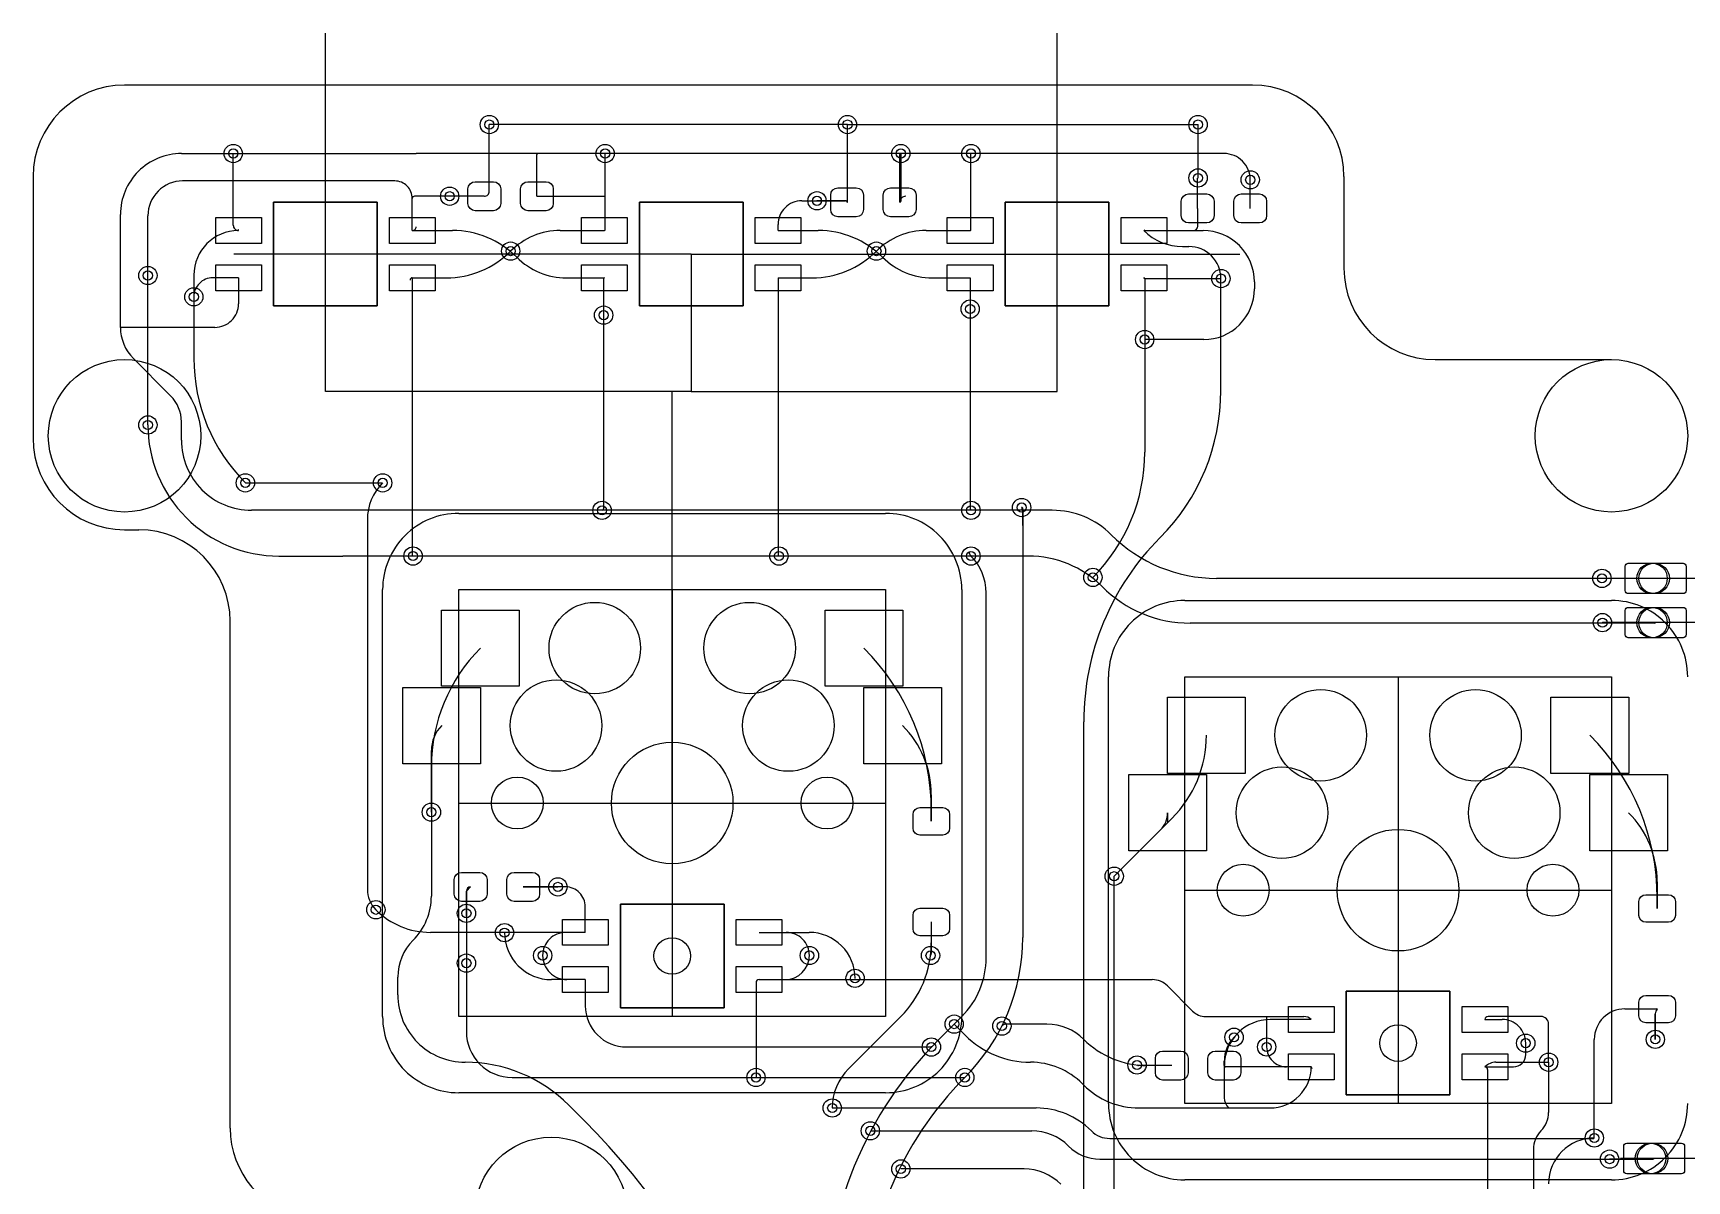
# Model space of a CAD drawing. Header units: millimetres. Extents: x -220 to 263, y -14 to 135.
# Drawn here: x -220 to -165.7, y 97.1 to 134.7 of the extents above; entities that cross this region are included whole.
import ezdxf

# ---------------------------------------------------------------- set-up
doc = ezdxf.new("R2010")
doc.units = ezdxf.units.MM
doc.layers.get('0').update_dxf_attribs({"color": 96, "lineweight": 25, "true_color": 0x008000})
for name, color, linetype, lineweight, true_color in [('livello 1', 18, 'Continuous', 25, 0x000000), ('livello 2', 18, 'Continuous', 25, 0x000000), ('livello 5', 18, 'Continuous', 25, 0x000000), ('livello 9', 18, 'Continuous', 25, 0x000000)]:
    doc.layers.add(name, color=color, linetype=linetype, lineweight=lineweight, true_color=true_color)

msp = doc.modelspace()

# ---------------------------------------------------------------- linework, layer by layer
msp.add_line((-213.534, 98.798), (-213.534, 115.42))
at = {"flags": 128}
for points in [[(-180, 133), (-217, 133)], [(-220, 130), (-220, 121.42)], [(-177, 130), (-177, 127)], [(-174, 124), (-168.222, 124)], [(-217, 118.42), (-216.534, 118.42)]]:
    msp.add_lwpolyline(points, dxfattribs=at)
for centre in [(-217, 121.5), (-168.222, 121.5), (-203, 96)]:
    msp.add_circle(centre, 2.5)
for centre, start, end in [((-217, 130), 90, 180), ((-180, 130), 0, 90), ((-174, 127), 180, 270), ((-217, 121.42), 180, 270), ((-216.534, 115.42), 0, 90), ((-210.534, 98.798), 180, 260.4423)]:
    msp.add_arc(centre, 3, start, end)
at = {"layer": 'livello 1', "color": 22, "true_color": 0xc83434, "flags": 128}
for points in [[(-193.284, 131.707), (-205.034, 131.707)], [(-193.284, 131.707), (-181.784, 131.707)], [(-215.134, 130.757), (-213.434, 130.757)], [(-213.434, 130.757), (-207.434, 130.757)], [(-203.434, 130.757), (-207.434, 130.757)], [(-201.234, 130.757), (-203.434, 130.757)], [(-191.534, 130.757), (-201.234, 130.757)], [(-191.572, 130.72), (-191.534, 130.757)], [(-189.234, 130.757), (-191.534, 130.757)], [(-180.934, 130.757), (-189.234, 130.757)], [(-203.472, 129.357), (-203.472, 130.72)], [(-191.572, 129.157), (-191.572, 130.72)], [(-208.134, 129.857), (-215.094, 129.857)], [(-205.734, 129.595), (-205.716, 129.685), (-205.664, 129.762), (-205.587, 129.814), (-205.496, 129.832), (-204.897, 129.832), (-204.806, 129.814), (-204.729, 129.762), (-204.677, 129.685), (-204.659, 129.595), (-204.659, 129.12), (-204.677, 129.029), (-204.729, 128.952), (-204.806, 128.9), (-204.897, 128.882), (-205.496, 128.882), (-205.587, 128.9), (-205.664, 128.952), (-205.716, 129.029), (-205.734, 129.12), (-205.734, 129.595)], [(-204.009, 129.595), (-203.991, 129.685), (-203.939, 129.762), (-203.862, 129.814), (-203.772, 129.832), (-203.171, 129.832), (-203.081, 129.814), (-203.004, 129.762), (-202.952, 129.685), (-202.934, 129.595), (-202.934, 129.12), (-202.952, 129.029), (-203.004, 128.952), (-203.081, 128.9), (-203.171, 128.882), (-203.772, 128.882), (-203.862, 128.9), (-203.939, 128.952), (-203.991, 129.029), (-204.009, 129.12), (-204.009, 129.595)], [(-181.797, 128.957), (-181.797, 129.945)], [(-180.072, 128.957), (-180.072, 129.895)], [(-207.559, 128.232), (-207.559, 129.282)], [(-206.334, 129.357), (-207.484, 129.357)], [(-205.197, 129.357), (-206.334, 129.357)], [(-194.784, 129.207), (-194.284, 129.207)], [(-193.347, 129.207), (-194.284, 129.207)], [(-193.834, 129.395), (-193.816, 129.485), (-193.764, 129.562), (-193.687, 129.614), (-193.597, 129.632), (-192.996, 129.632), (-192.906, 129.614), (-192.829, 129.562), (-192.777, 129.485), (-192.759, 129.395), (-192.759, 128.92), (-192.777, 128.829), (-192.829, 128.752), (-192.906, 128.7), (-192.996, 128.682), (-193.597, 128.682), (-193.687, 128.7), (-193.764, 128.752), (-193.816, 128.829), (-193.834, 128.92), (-193.834, 129.395)], [(-192.109, 129.395), (-192.091, 129.485), (-192.039, 129.562), (-191.962, 129.614), (-191.871, 129.632), (-191.272, 129.632), (-191.181, 129.614), (-191.104, 129.562), (-191.052, 129.485), (-191.034, 129.395), (-191.034, 128.92), (-191.052, 128.829), (-191.104, 128.752), (-191.181, 128.7), (-191.272, 128.682), (-191.871, 128.682), (-191.962, 128.7), (-192.039, 128.752), (-192.091, 128.829), (-192.109, 128.92), (-192.109, 129.395)], [(-182.334, 129.195), (-182.316, 129.285), (-182.264, 129.362), (-182.187, 129.414), (-182.097, 129.432), (-181.496, 129.432), (-181.406, 129.414), (-181.329, 129.362), (-181.277, 129.285), (-181.259, 129.195), (-181.259, 128.72), (-181.277, 128.629), (-181.329, 128.552), (-181.406, 128.5), (-181.496, 128.482), (-182.097, 128.482), (-182.187, 128.5), (-182.264, 128.552), (-182.316, 128.629), (-182.334, 128.72), (-182.334, 129.195)], [(-180.609, 129.195), (-180.591, 129.285), (-180.539, 129.362), (-180.462, 129.414), (-180.371, 129.432), (-179.772, 129.432), (-179.681, 129.414), (-179.604, 129.362), (-179.552, 129.285), (-179.534, 129.195), (-179.534, 128.72), (-179.552, 128.629), (-179.604, 128.552), (-179.681, 128.5), (-179.772, 128.482), (-180.371, 128.482), (-180.462, 128.5), (-180.539, 128.552), (-180.591, 128.629), (-180.609, 128.72), (-180.609, 129.195)], [(-217.134, 125.057), (-217.134, 128.757)], [(-216.234, 126.757), (-216.234, 128.717)], [(-214.009, 127.807), (-214.009, 128.657), (-212.509, 128.657), (-212.509, 127.807), (-214.009, 127.807)], [(-208.309, 127.807), (-208.309, 128.657), (-206.809, 128.657), (-206.809, 127.807), (-208.309, 127.807)], [(-202.009, 127.807), (-202.009, 128.657), (-200.509, 128.657), (-200.509, 127.807), (-202.009, 127.807)], [(-196.309, 127.807), (-196.309, 128.657), (-194.809, 128.657), (-194.809, 127.807), (-196.309, 127.807)], [(-190.009, 127.807), (-190.009, 128.657), (-188.509, 128.657), (-188.509, 127.807), (-190.009, 127.807)], [(-184.309, 127.807), (-184.309, 128.657), (-182.809, 128.657), (-182.809, 127.807), (-184.309, 127.807)], [(-181.797, 128.957), (-181.797, 128.37)], [(-202.704, 128.232), (-201.259, 128.232)], [(-195.559, 128.232), (-195.559, 128.432)], [(-190.704, 128.232), (-189.259, 128.232)], [(-183.559, 128.232), (-181.934, 128.232)], [(-181.934, 128.232), (-181.621, 128.232)], [(-214.009, 126.257), (-214.009, 127.107), (-212.509, 127.107), (-212.509, 126.257), (-214.009, 126.257)], [(-208.309, 126.257), (-208.309, 127.107), (-206.809, 127.107), (-206.809, 126.257), (-208.309, 126.257)], [(-202.009, 126.257), (-202.009, 127.107), (-200.509, 127.107), (-200.509, 126.257), (-202.009, 126.257)], [(-196.309, 126.257), (-196.309, 127.107), (-194.809, 127.107), (-194.809, 126.257), (-196.309, 126.257)], [(-190.009, 126.257), (-190.009, 127.107), (-188.509, 127.107), (-188.509, 126.257), (-190.009, 126.257)], [(-184.309, 126.257), (-184.309, 127.107), (-182.809, 127.107), (-182.809, 126.257), (-184.309, 126.257)], [(-214.727, 126.764), (-214.727, 126.057)], [(-213.259, 126.682), (-213.259, 125.832)], [(-207.559, 126.682), (-206.446, 126.682)], [(-201.284, 126.657), (-201.284, 125.457)], [(-195.559, 126.682), (-194.446, 126.682)], [(-189.259, 126.682), (-189.259, 125.657)], [(-183.534, 126.657), (-181.034, 126.657)], [(-179.934, 126.545), (-179.934, 126.321)], [(-214.034, 125.057), (-217.134, 125.057)], [(-181.598, 124.657), (-183.534, 124.657)], [(-215.534, 122.857), (-216.71, 124.033)], [(-215.488, 122.811), (-215.534, 122.857)], [(-215.134, 121.357), (-215.134, 121.957)], [(-213.034, 119.957), (-208.534, 119.957)], [(-210.734, 119.057), (-212.834, 119.057)], [(-207.634, 119.057), (-210.734, 119.057)], [(-201.334, 119.057), (-207.634, 119.057)], [(-199.534, 119.057), (-201.334, 119.057)], [(-189.234, 119.057), (-199.534, 119.057)], [(-186.565, 119.057), (-189.234, 119.057)], [(-211.934, 117.557), (-209.834, 117.557)], [(-207.534, 117.557), (-209.834, 117.557)], [(-201.334, 117.557), (-207.534, 117.557)], [(-199.534, 117.557), (-201.334, 117.557)], [(-195.534, 117.557), (-199.534, 117.557)], [(-189.234, 117.557), (-195.534, 117.557)], [(-187.348, 117.557), (-189.234, 117.557)], [(-167.771, 117.224), (-167.763, 117.262), (-167.742, 117.295), (-167.709, 117.316), (-167.671, 117.324), (-165.871, 117.324), (-165.833, 117.316), (-165.8, 117.295), (-165.779, 117.262), (-165.771, 117.224), (-165.771, 116.424), (-165.779, 116.386), (-165.8, 116.353), (-165.833, 116.331), (-165.871, 116.324), (-167.671, 116.324), (-167.709, 116.331), (-167.742, 116.353), (-167.763, 116.386), (-167.771, 116.424), (-167.771, 117.224)], [(-168.534, 116.824), (-181.174, 116.824)], [(-166.771, 116.824), (-168.534, 116.824)], [(-204.049, 115.787), (-204.049, 113.287), (-206.599, 113.287), (-206.599, 115.787), (-204.049, 115.787)], [(-167.771, 115.774), (-167.763, 115.812), (-167.742, 115.845), (-167.709, 115.866), (-167.671, 115.874), (-165.871, 115.874), (-165.833, 115.866), (-165.8, 115.845), (-165.779, 115.812), (-165.771, 115.774), (-165.771, 114.974), (-165.779, 114.936), (-165.8, 114.903), (-165.833, 114.881), (-165.871, 114.874), (-167.671, 114.874), (-167.709, 114.881), (-167.742, 114.903), (-167.763, 114.936), (-167.771, 114.974), (-167.771, 115.774)], [(-175.634, 115.357), (-182.037, 115.357)], [(-166.812, 115.357), (-175.634, 115.357)], [(-190.199, 113.247), (-190.199, 110.747), (-192.749, 110.747), (-192.749, 113.247), (-190.199, 113.247)], [(-180.236, 112.929), (-180.236, 110.429), (-182.786, 110.429), (-182.786, 112.929), (-180.236, 112.929)], [(-206.934, 110.65), (-206.934, 109.157)], [(-166.386, 110.389), (-166.386, 107.889), (-168.936, 107.889), (-168.936, 110.389), (-166.386, 110.389)], [(-190.534, 108.857), (-190.534, 109.807)], [(-190.534, 109.728), (-190.534, 108.857)], [(-190.159, 109.307), (-190.073, 109.29), (-190, 109.241), (-189.951, 109.168), (-189.934, 109.082), (-189.934, 108.632), (-189.951, 108.546), (-190, 108.473), (-190.073, 108.424), (-190.159, 108.407), (-190.909, 108.407), (-190.995, 108.424), (-191.068, 108.473), (-191.117, 108.546), (-191.134, 108.632), (-191.134, 109.082), (-191.117, 109.168), (-191.068, 109.241), (-190.995, 109.29), (-190.909, 109.307), (-190.159, 109.307)], [(-182.642, 108.949), (-184.534, 107.057)], [(-205.109, 106.47), (-205.127, 106.379), (-205.179, 106.302), (-205.256, 106.25), (-205.347, 106.232), (-205.947, 106.232), (-206.037, 106.25), (-206.114, 106.302), (-206.166, 106.379), (-206.184, 106.47), (-206.184, 106.945), (-206.166, 107.035), (-206.114, 107.112), (-206.037, 107.164), (-205.947, 107.182), (-205.347, 107.182), (-205.256, 107.164), (-205.179, 107.112), (-205.127, 107.035), (-205.109, 106.945), (-205.109, 106.47)], [(-203.384, 106.47), (-203.402, 106.379), (-203.454, 106.302), (-203.531, 106.25), (-203.621, 106.232), (-204.222, 106.232), (-204.312, 106.25), (-204.389, 106.302), (-204.441, 106.379), (-204.459, 106.47), (-204.459, 106.945), (-204.441, 107.035), (-204.389, 107.112), (-204.312, 107.164), (-204.222, 107.182), (-203.621, 107.182), (-203.531, 107.164), (-203.454, 107.112), (-203.402, 107.035), (-203.384, 106.945), (-203.384, 106.47)], [(-166.721, 105.999), (-166.721, 106.949)], [(-205.784, 106.57), (-205.647, 106.707)], [(-205.784, 105.84), (-205.784, 106.57)], [(-203.921, 106.707), (-202.784, 106.707)], [(-166.346, 106.449), (-166.26, 106.432), (-166.187, 106.383), (-166.139, 106.31), (-166.121, 106.224), (-166.121, 105.774), (-166.139, 105.688), (-166.187, 105.615), (-166.26, 105.566), (-166.346, 105.549), (-167.096, 105.549), (-167.183, 105.566), (-167.255, 105.615), (-167.304, 105.688), (-167.321, 105.774), (-167.321, 106.224), (-167.304, 106.31), (-167.255, 106.383), (-167.183, 106.432), (-167.096, 106.449), (-166.346, 106.449)], [(-166.721, 106.87), (-166.721, 105.999)], [(-190.159, 106.007), (-190.073, 105.99), (-190, 105.941), (-189.951, 105.868), (-189.934, 105.782), (-189.934, 105.332), (-189.951, 105.246), (-190, 105.173), (-190.073, 105.124), (-190.159, 105.107), (-190.909, 105.107), (-190.995, 105.124), (-191.068, 105.173), (-191.117, 105.246), (-191.134, 105.332), (-191.134, 105.782), (-191.117, 105.868), (-191.068, 105.941), (-190.995, 105.99), (-190.909, 106.007), (-190.159, 106.007)], [(-201.134, 105.641), (-201.134, 104.791), (-202.634, 104.791), (-202.634, 105.641), (-201.134, 105.641)], [(-195.434, 105.641), (-195.434, 104.791), (-196.934, 104.791), (-196.934, 105.641), (-195.434, 105.641)], [(-190.534, 105.557), (-190.534, 104.518)], [(-204.034, 105.216), (-206.965, 105.216)], [(-201.884, 105.216), (-204.034, 105.216)], [(-196.184, 105.216), (-195.293, 105.216)], [(-205.784, 104.207), (-205.784, 101.957)], [(-201.134, 104.091), (-201.134, 103.241), (-202.634, 103.241), (-202.634, 104.091), (-201.134, 104.091)], [(-201.884, 103.666), (-202.493, 103.666)], [(-201.884, 103.666), (-201.884, 102.807)], [(-195.434, 104.091), (-195.434, 103.241), (-196.934, 103.241), (-196.934, 104.091), (-195.434, 104.091)], [(-196.184, 103.666), (-183.287, 103.666)], [(-182.784, 103.457), (-181.961, 102.634)], [(-166.346, 103.149), (-166.26, 103.132), (-166.187, 103.083), (-166.139, 103.01), (-166.121, 102.924), (-166.121, 102.474), (-166.139, 102.388), (-166.187, 102.315), (-166.26, 102.266), (-166.346, 102.249), (-167.096, 102.249), (-167.183, 102.266), (-167.255, 102.315), (-167.304, 102.388), (-167.321, 102.474), (-167.321, 102.924), (-167.304, 103.01), (-167.255, 103.083), (-167.183, 103.132), (-167.096, 103.149), (-166.346, 103.149)], [(-177.321, 102.783), (-177.321, 101.933), (-178.821, 101.933), (-178.821, 102.783), (-177.321, 102.783)], [(-171.621, 102.783), (-171.621, 101.933), (-173.121, 101.933), (-173.121, 102.783), (-171.621, 102.783)], [(-166.784, 102.548), (-166.784, 101.707)], [(-189.784, 102.207), (-189.418, 101.841)], [(-186.741, 102.207), (-188.063, 102.207)], [(-181.534, 102.457), (-179.534, 102.457)], [(-179.534, 102.457), (-178.312, 102.457)], [(-179.534, 102.457), (-179.534, 101.457)], [(-172.371, 102.358), (-171.81, 102.358)], [(-200.534, 101.457), (-190.534, 101.457)], [(-182.109, 100.612), (-182.127, 100.521), (-182.179, 100.444), (-182.256, 100.392), (-182.347, 100.374), (-182.947, 100.374), (-183.037, 100.392), (-183.114, 100.444), (-183.166, 100.521), (-183.184, 100.612), (-183.184, 101.087), (-183.166, 101.177), (-183.114, 101.254), (-183.037, 101.306), (-182.947, 101.324), (-182.347, 101.324), (-182.256, 101.306), (-182.179, 101.254), (-182.127, 101.177), (-182.109, 101.087), (-182.109, 100.612)], [(-180.384, 100.612), (-180.402, 100.521), (-180.454, 100.444), (-180.531, 100.392), (-180.621, 100.374), (-181.222, 100.374), (-181.312, 100.392), (-181.389, 100.444), (-181.441, 100.521), (-181.459, 100.612), (-181.459, 101.087), (-181.441, 101.177), (-181.389, 101.254), (-181.312, 101.306), (-181.222, 101.324), (-180.621, 101.324), (-180.531, 101.306), (-180.454, 101.254), (-180.402, 101.177), (-180.384, 101.087), (-180.384, 100.612)], [(-180.922, 100.849), (-180.922, 101.007)], [(-177.321, 101.233), (-177.321, 100.383), (-178.821, 100.383), (-178.821, 101.233), (-177.321, 101.233)], [(-171.621, 101.233), (-171.621, 100.383), (-173.121, 100.383), (-173.121, 101.233), (-171.621, 101.233)], [(-172.01, 100.957), (-170.284, 100.957)], [(-204.284, 100.457), (-197.284, 100.457)], [(-197.284, 100.457), (-189.434, 100.457)], [(-182.647, 100.849), (-183.463, 100.849)], [(-180.922, 100.849), (-180.922, 99.789)], [(-178.071, 100.808), (-180.88, 100.808)], [(-185.577, 100.25), (-185.534, 100.207)], [(-193.784, 99.457), (-188.284, 99.457)], [(-188.284, 99.457), (-187.095, 99.457)], [(-183.723, 99.457), (-180.784, 99.457)], [(-180.784, 99.457), (-179.422, 99.457)], [(-192.534, 98.707), (-187.241, 98.707)], [(-184.68, 98.457), (-183.284, 98.457)], [(-183.284, 98.457), (-168.823, 98.457)], [(-167.821, 98.199), (-167.813, 98.237), (-167.792, 98.27), (-167.759, 98.291), (-167.721, 98.299), (-165.921, 98.299), (-165.883, 98.291), (-165.85, 98.27), (-165.829, 98.237), (-165.821, 98.199), (-165.821, 97.399), (-165.829, 97.361), (-165.85, 97.328), (-165.883, 97.306), (-165.921, 97.299), (-167.721, 97.299), (-167.759, 97.306), (-167.792, 97.328), (-167.813, 97.361), (-167.821, 97.399), (-167.821, 98.199)], [(-185.002, 97.78), (-168.284, 97.78)], [(-166.84, 97.78), (-168.284, 97.78)], [(-166.821, 97.799), (-166.84, 97.78)], [(-187.491, 97.457), (-191.534, 97.457)]]:
    msp.add_lwpolyline(points, dxfattribs=at)
for points in [[(-215.134, 130.757, 0.414228), (-217.134, 128.757)], [(-203.434, 130.757, 0.414998), (-203.472, 130.72)], [(-180.071, 129.895, 0.414214), (-180.934, 130.757)], [(-215.094, 129.857, 0.414214), (-216.234, 128.717)], [(-207.559, 129.282, 0.414214), (-208.134, 129.857)], [(-181.784, 129.957, 0.416587), (-181.797, 129.945)], [(-207.484, 129.357, 0.414214), (-207.559, 129.282)], [(-194.784, 129.207, 0.414251), (-195.559, 128.432)], [(-193.297, 129.157, 0.414214), (-193.347, 129.207)], [(-213.259, 128.232, 0.414194), (-214.727, 126.764)], [(-207.559, 128.232, 0.414214), (-207.434, 128.357)], [(-202.704, 128.232, 0.198901), (-204.334, 127.557)], [(-190.704, 128.232, 0.198901), (-192.334, 127.557)], [(-183.559, 128.232, 0.415393), (-183.534, 128.257)], [(-181.934, 128.232, 0.413788), (-181.796, 128.37)], [(-179.934, 126.545, 0.414214), (-181.621, 128.232)], [(-206.446, 126.682, 0.198912), (-204.334, 127.557)], [(-194.446, 126.682, 0.198912), (-192.334, 127.557)], [(-201.259, 126.682, 0.415393), (-201.284, 126.657)], [(-183.559, 126.682, 0.414214), (-183.534, 126.657)], [(-181.598, 124.657, 0.414214), (-179.934, 126.321)], [(-214.034, 125.057, 0.414214), (-213.259, 125.832)], [(-217.134, 125.057, 0.198918), (-216.71, 124.033)], [(-215.134, 121.957, 0.198919), (-215.488, 122.811)], [(-216.234, 121.857, 0.414214), (-211.934, 117.557)], [(-215.134, 121.357, 0.414214), (-212.834, 119.057)], [(-184.634, 118.257, 0.198913), (-186.565, 119.057)], [(-184.634, 118.257, 0.198912), (-181.174, 116.824)], [(-184.934, 116.557, 0.198912), (-187.348, 117.557)], [(-184.934, 116.557, 0.198913), (-182.037, 115.357)], [(-166.812, 115.357, 0.198944), (-166.771, 115.374)], [(-205.324, 114.537, 0.198916), (-206.934, 110.65)], [(-190.534, 109.728, 0.198916), (-191.474, 111.997)], [(-182.642, 108.949, 0.198913), (-181.511, 111.679)], [(-166.721, 106.87, 0.198916), (-167.661, 109.139)], [(-208.755, 105.957, 0.198912), (-206.965, 105.216)], [(-194.534, 104.457, 0.414214), (-195.293, 105.216)], [(-203.284, 104.457, 0.414214), (-202.492, 103.666)], [(-190.559, 104.457, 0.198944), (-190.534, 104.518)], [(-182.784, 103.457, 0.198915), (-183.287, 103.666)], [(-201.884, 102.807, 0.414214), (-200.534, 101.457)], [(-181.961, 102.634, 0.198892), (-181.534, 102.457)], [(-166.721, 102.699, 0.198856), (-166.784, 102.548)], [(-188.063, 102.207, 0.199022), (-188.219, 102.142)], [(-185.534, 101.707, 0.198912), (-186.741, 102.207)], [(-178.071, 102.358, 0.19891), (-178.312, 102.457)], [(-171.034, 101.582, 0.414214), (-171.81, 102.358)], [(-205.784, 101.957, 0.414214), (-204.284, 100.457)], [(-190.531, 101.454, 0.414214), (-190.534, 101.457)], [(-189.418, 101.841, 0.198912), (-187.284, 100.957)], [(-185.534, 101.707, 0.198912), (-183.463, 100.849)], [(-180.603, 101.776, 0.198877), (-180.921, 101.007)], [(-185.577, 100.25, 0.198913), (-187.284, 100.957)], [(-172.01, 100.957, 0.19891), (-172.371, 100.808)], [(-180.922, 100.849, 0.414214), (-180.88, 100.808)], [(-179.422, 99.457, 0.414214), (-178.071, 100.808)], [(-178.035, 100.742, 0.131557), (-178.071, 100.808)], [(-185.534, 100.207, 0.198913), (-183.723, 99.457)], [(-185.284, 98.707, 0.198913), (-187.095, 99.457)], [(-180.922, 99.789, 0.19894), (-180.784, 99.457)], [(-186.034, 98.207, 0.198912), (-187.241, 98.707)], [(-186.034, 98.207, 0.198913), (-185.002, 97.78)], [(-185.284, 98.707, 0.198915), (-184.68, 98.457)], [(-168.823, 98.457, 0.198485), (-168.784, 98.473)], [(-186.284, 96.957, 0.198912), (-187.491, 97.457)]]:
    msp.add_lwpolyline(points, format="xyb", dxfattribs=at)
at = {"layer": 'livello 1', "color": 254, "true_color": 0xd0d2cd, "flags": 128}
for points in [[(-212.109, 129.157), (-208.709, 129.157)], [(-212.109, 125.757), (-212.109, 129.157)], [(-208.709, 129.157), (-212.109, 129.157)], [(-212.109, 129.157), (-212.109, 125.757)], [(-208.709, 129.157), (-208.709, 125.757)], [(-208.709, 125.757), (-208.709, 129.157)], [(-200.109, 129.157), (-196.709, 129.157)], [(-200.109, 125.757), (-200.109, 129.157)], [(-196.709, 129.157), (-200.109, 129.157)], [(-200.109, 129.157), (-200.109, 125.757)], [(-196.709, 129.157), (-196.709, 125.757)], [(-196.709, 125.757), (-196.709, 129.157)], [(-188.109, 129.157), (-184.709, 129.157)], [(-188.109, 125.757), (-188.109, 129.157)], [(-184.709, 129.157), (-188.109, 129.157)], [(-188.109, 129.157), (-188.109, 125.757)], [(-184.709, 129.157), (-184.709, 125.757)], [(-184.709, 125.757), (-184.709, 129.157)], [(-208.709, 125.757), (-212.109, 125.757)], [(-212.109, 125.757), (-208.709, 125.757)], [(-196.709, 125.757), (-200.109, 125.757)], [(-200.109, 125.757), (-196.709, 125.757)], [(-184.709, 125.757), (-188.109, 125.757)], [(-188.109, 125.757), (-184.709, 125.757)], [(-200.734, 102.741), (-200.734, 106.141)], [(-200.734, 106.141), (-197.334, 106.141)], [(-197.334, 106.141), (-200.734, 106.141)], [(-200.734, 106.141), (-200.734, 102.741)], [(-197.334, 106.141), (-197.334, 102.741)], [(-197.334, 102.741), (-197.334, 106.141)], [(-176.921, 99.883), (-176.921, 103.283)], [(-176.921, 103.283), (-173.521, 103.283)], [(-173.521, 103.283), (-176.921, 103.283)], [(-176.921, 103.283), (-176.921, 99.883)], [(-173.521, 103.283), (-173.521, 99.883)], [(-173.521, 99.883), (-173.521, 103.283)], [(-197.334, 102.741), (-200.734, 102.741)], [(-200.734, 102.741), (-197.334, 102.741)], [(-173.521, 99.883), (-176.921, 99.883)], [(-176.921, 99.883), (-173.521, 99.883)]]:
    msp.add_lwpolyline(points, dxfattribs=at)
at = {"layer": 'livello 1', "color": 7, "true_color": 0xececec}
for centre in [(-205.034, 131.707), (-193.284, 131.707), (-181.784, 131.707), (-213.434, 130.757), (-201.234, 130.757), (-191.534, 130.757), (-189.234, 130.757), (-181.784, 129.957), (-180.072, 129.895), (-206.334, 129.357), (-194.284, 129.207), (-204.334, 127.557), (-192.334, 127.557), (-216.234, 126.757), (-181.034, 126.657), (-214.727, 126.057), (-189.259, 125.657), (-201.284, 125.457), (-183.534, 124.657), (-216.234, 121.857), (-213.034, 119.957), (-208.534, 119.957), (-187.572, 119.148), (-201.334, 119.057), (-189.234, 119.057), (-207.534, 117.557), (-195.534, 117.557), (-189.234, 117.557), (-185.234, 116.857), (-168.534, 116.824), (-168.517, 115.374), (-206.934, 109.157), (-202.784, 106.707), (-184.534, 107.057), (-208.755, 105.957), (-205.784, 105.84), (-204.534, 105.207), (-203.284, 104.457), (-194.534, 104.457), (-190.559, 104.457), (-205.784, 104.207), (-193.034, 103.707), (-189.784, 102.207), (-188.219, 102.142), (-180.603, 101.776), (-166.784, 101.707), (-190.531, 101.454), (-179.534, 101.457), (-171.034, 101.582), (-183.784, 100.867), (-170.284, 100.957), (-196.284, 100.457), (-189.434, 100.457), (-193.784, 99.457), (-192.534, 98.707), (-168.784, 98.473), (-191.534, 97.457), (-168.284, 97.78)]:
    msp.add_circle(centre, 0.3, dxfattribs=at)
at = {"layer": 'livello 1', "color": 7}
for centre, radius in [((-205.034, 131.707), 0.15), ((-193.284, 131.707), 0.15), ((-181.784, 131.707), 0.15), ((-213.434, 130.757), 0.15), ((-201.234, 130.757), 0.15), ((-191.534, 130.757), 0.15), ((-189.234, 130.757), 0.15), ((-181.784, 129.957), 0.15), ((-180.072, 129.895), 0.15), ((-206.334, 129.357), 0.15), ((-194.284, 129.207), 0.15), ((-204.334, 127.557), 0.15), ((-192.334, 127.557), 0.15), ((-216.234, 126.757), 0.15), ((-181.034, 126.657), 0.15), ((-214.727, 126.057), 0.15), ((-201.284, 125.457), 0.15), ((-189.259, 125.657), 0.15), ((-183.534, 124.657), 0.15), ((-216.234, 121.857), 0.15), ((-213.034, 119.957), 0.15), ((-208.534, 119.957), 0.15), ((-201.334, 119.057), 0.15), ((-189.234, 119.057), 0.15), ((-187.572, 119.148), 0.15), ((-207.534, 117.557), 0.15), ((-195.534, 117.557), 0.15), ((-189.234, 117.557), 0.15), ((-185.234, 116.857), 0.15), ((-168.534, 116.824), 0.15), ((-201.574, 114.537), 1.5), ((-196.494, 114.537), 1.5), ((-168.517, 115.374), 0.15), ((-202.844, 111.997), 1.5), ((-195.224, 111.997), 1.5), ((-177.761, 111.679), 1.5), ((-172.681, 111.679), 1.5), ((-199.034, 109.457), 1.994), ((-199.034, 109.457), 1.994), ((-204.114, 109.457), 0.851), ((-204.114, 109.457), 0.851), ((-193.954, 109.457), 0.851), ((-193.954, 109.457), 0.851), ((-179.031, 109.139), 1.5), ((-171.411, 109.139), 1.5), ((-206.934, 109.157), 0.15), ((-175.221, 106.599), 1.994), ((-175.221, 106.599), 1.994), ((-180.301, 106.599), 0.851), ((-180.301, 106.599), 0.851), ((-170.141, 106.599), 0.851), ((-170.141, 106.599), 0.851), ((-184.534, 107.057), 0.15), ((-202.784, 106.707), 0.15), ((-208.755, 105.957), 0.15), ((-205.784, 105.84), 0.15), ((-204.534, 105.207), 0.15), ((-205.784, 104.207), 0.15), ((-203.284, 104.457), 0.15), ((-194.534, 104.457), 0.15), ((-190.559, 104.457), 0.15), ((-193.034, 103.707), 0.15), ((-189.784, 102.207), 0.15), ((-188.219, 102.142), 0.15), ((-190.531, 101.454), 0.15), ((-180.603, 101.776), 0.15), ((-179.534, 101.457), 0.15), ((-171.034, 101.582), 0.15), ((-166.784, 101.707), 0.15), ((-183.784, 100.867), 0.15), ((-170.284, 100.957), 0.15), ((-196.284, 100.457), 0.15), ((-189.434, 100.457), 0.15), ((-193.784, 99.457), 0.15), ((-192.534, 98.707), 0.15), ((-168.784, 98.473), 0.15), ((-168.284, 97.78), 0.15), ((-191.534, 97.457), 0.15)]:
    msp.add_circle(centre, radius, dxfattribs=at)
at = {"layer": 'livello 1', "color": 22, "true_color": 0xc83434}
for centre in [(-199.034, 104.441), (-175.221, 101.583)]:
    msp.add_circle(centre, 0.599, dxfattribs=at)
at = {"layer": 'livello 2', "color": 163, "true_color": 0x4d7fc4, "flags": 128}
for points in [[(-205.034, 129.52), (-205.034, 131.707)], [(-193.284, 129.17), (-193.284, 131.707)], [(-181.784, 129.957), (-181.784, 131.707)], [(-213.434, 128.407), (-213.434, 130.757)], [(-201.234, 129.357), (-201.234, 130.757)], [(-191.534, 130.757), (-191.534, 129.195)], [(-189.234, 129.157), (-189.234, 130.757)], [(-205.734, 129.595), (-205.716, 129.685), (-205.664, 129.762), (-205.587, 129.814), (-205.496, 129.832), (-204.897, 129.832), (-204.806, 129.814), (-204.729, 129.762), (-204.677, 129.685), (-204.659, 129.595), (-204.659, 129.12), (-204.677, 129.029), (-204.729, 128.952), (-204.806, 128.9), (-204.897, 128.882), (-205.496, 128.882), (-205.587, 128.9), (-205.664, 128.952), (-205.716, 129.029), (-205.734, 129.12), (-205.734, 129.595)], [(-204.009, 129.595), (-203.991, 129.685), (-203.939, 129.762), (-203.862, 129.814), (-203.772, 129.832), (-203.171, 129.832), (-203.081, 129.814), (-203.004, 129.762), (-202.952, 129.685), (-202.934, 129.595), (-202.934, 129.12), (-202.952, 129.029), (-203.004, 128.952), (-203.081, 128.9), (-203.171, 128.882), (-203.772, 128.882), (-203.862, 128.9), (-203.939, 128.952), (-203.991, 129.029), (-204.009, 129.12), (-204.009, 129.595)], [(-181.797, 128.957), (-181.797, 129.945)], [(-180.072, 128.957), (-180.072, 129.895)], [(-205.197, 129.357), (-206.334, 129.357)], [(-203.472, 129.357), (-201.234, 129.357)], [(-201.234, 128.257), (-201.234, 129.357)], [(-194.284, 129.207), (-193.347, 129.207)], [(-193.834, 129.395), (-193.816, 129.485), (-193.764, 129.562), (-193.687, 129.614), (-193.597, 129.632), (-192.996, 129.632), (-192.906, 129.614), (-192.829, 129.562), (-192.777, 129.485), (-192.759, 129.395), (-192.759, 128.92), (-192.777, 128.829), (-192.829, 128.752), (-192.906, 128.7), (-192.996, 128.682), (-193.597, 128.682), (-193.687, 128.7), (-193.764, 128.752), (-193.816, 128.829), (-193.834, 128.92), (-193.834, 129.395)], [(-192.109, 129.395), (-192.091, 129.485), (-192.039, 129.562), (-191.962, 129.614), (-191.871, 129.632), (-191.272, 129.632), (-191.181, 129.614), (-191.104, 129.562), (-191.052, 129.485), (-191.034, 129.395), (-191.034, 128.92), (-191.052, 128.829), (-191.104, 128.752), (-191.181, 128.7), (-191.272, 128.682), (-191.871, 128.682), (-191.962, 128.7), (-192.039, 128.752), (-192.091, 128.829), (-192.109, 128.92), (-192.109, 129.395)], [(-189.234, 128.257), (-189.234, 129.157)], [(-182.334, 129.195), (-182.316, 129.285), (-182.264, 129.362), (-182.187, 129.414), (-182.097, 129.432), (-181.496, 129.432), (-181.406, 129.414), (-181.329, 129.362), (-181.277, 129.285), (-181.259, 129.195), (-181.259, 128.72), (-181.277, 128.629), (-181.329, 128.552), (-181.406, 128.5), (-181.496, 128.482), (-182.097, 128.482), (-182.187, 128.5), (-182.264, 128.552), (-182.316, 128.629), (-182.334, 128.72), (-182.334, 129.195)], [(-180.609, 129.195), (-180.591, 129.285), (-180.539, 129.362), (-180.462, 129.414), (-180.371, 129.432), (-179.772, 129.432), (-179.681, 129.414), (-179.604, 129.362), (-179.552, 129.285), (-179.534, 129.195), (-179.534, 128.72), (-179.552, 128.629), (-179.604, 128.552), (-179.681, 128.5), (-179.772, 128.482), (-180.371, 128.482), (-180.462, 128.5), (-180.539, 128.552), (-180.591, 128.629), (-180.609, 128.72), (-180.609, 129.195)], [(-214.009, 127.807), (-214.009, 128.657), (-212.509, 128.657), (-212.509, 127.807), (-214.009, 127.807)], [(-208.309, 127.807), (-208.309, 128.657), (-206.809, 128.657), (-206.809, 127.807), (-208.309, 127.807)], [(-202.009, 127.807), (-202.009, 128.657), (-200.509, 128.657), (-200.509, 127.807), (-202.009, 127.807)], [(-196.309, 127.807), (-196.309, 128.657), (-194.809, 128.657), (-194.809, 127.807), (-196.309, 127.807)], [(-190.009, 127.807), (-190.009, 128.657), (-188.509, 128.657), (-188.509, 127.807), (-190.009, 127.807)], [(-184.309, 127.807), (-184.309, 128.657), (-182.809, 128.657), (-182.809, 127.807), (-184.309, 127.807)], [(-207.559, 128.232), (-206.246, 128.232)], [(-195.559, 128.232), (-194.246, 128.232)], [(-204.343, 127.548), (-204.334, 127.557)], [(-192.343, 127.548), (-192.334, 127.557)], [(-182.292, 127.707), (-182.084, 127.707)], [(-214.009, 126.257), (-214.009, 127.107), (-212.509, 127.107), (-212.509, 126.257), (-214.009, 126.257)], [(-208.309, 126.257), (-208.309, 127.107), (-206.809, 127.107), (-206.809, 126.257), (-208.309, 126.257)], [(-202.009, 126.257), (-202.009, 127.107), (-200.509, 127.107), (-200.509, 126.257), (-202.009, 126.257)], [(-196.309, 126.257), (-196.309, 127.107), (-194.809, 127.107), (-194.809, 126.257), (-196.309, 126.257)], [(-190.009, 126.257), (-190.009, 127.107), (-188.509, 127.107), (-188.509, 126.257), (-190.009, 126.257)], [(-184.309, 126.257), (-184.309, 127.107), (-182.809, 127.107), (-182.809, 126.257), (-184.309, 126.257)], [(-216.234, 121.857), (-216.234, 126.757)], [(-213.259, 126.682), (-214.102, 126.682)], [(-207.559, 126.682), (-207.559, 117.582)], [(-202.504, 126.682), (-201.259, 126.682)], [(-195.559, 126.682), (-195.559, 117.582)], [(-190.504, 126.682), (-189.259, 126.682)], [(-183.534, 126.657), (-183.534, 124.657)], [(-181.034, 122.985), (-181.034, 126.657)], [(-214.727, 126.057), (-214.727, 124.044)], [(-201.284, 125.457), (-201.284, 119.107)], [(-189.259, 125.657), (-189.259, 119.117)], [(-183.534, 124.657), (-183.534, 120.961)], [(-187.534, 118.557), (-187.534, 119.11)], [(-187.534, 119.057), (-187.534, 118.557)], [(-209.034, 118.75), (-209.034, 107.707)], [(-187.534, 118.557), (-187.534, 105.044)], [(-167.771, 117.224), (-167.763, 117.262), (-167.742, 117.295), (-167.709, 117.316), (-167.671, 117.324), (-165.871, 117.324), (-165.833, 117.316), (-165.8, 117.295), (-165.779, 117.262), (-165.771, 117.224), (-165.771, 116.424), (-165.779, 116.386), (-165.8, 116.353), (-165.833, 116.331), (-165.871, 116.324), (-167.671, 116.324), (-167.709, 116.331), (-167.742, 116.353), (-167.763, 116.386), (-167.771, 116.424), (-167.771, 117.224)], [(-166.771, 116.824), (-168.534, 116.824)], [(-188.734, 104.388), (-188.734, 116.35)], [(-194.019, 113.287), (-194.019, 115.787), (-191.469, 115.787), (-191.469, 113.287), (-194.019, 113.287)], [(-167.771, 115.774), (-167.763, 115.812), (-167.742, 115.845), (-167.709, 115.866), (-167.671, 115.874), (-165.871, 115.874), (-165.833, 115.866), (-165.8, 115.845), (-165.779, 115.812), (-165.771, 115.774), (-165.771, 114.974), (-165.779, 114.936), (-165.8, 114.903), (-165.833, 114.881), (-165.871, 114.874), (-167.671, 114.874), (-167.709, 114.881), (-167.742, 114.903), (-167.763, 114.936), (-167.771, 114.974), (-167.771, 115.774)], [(-166.771, 115.374), (-168.517, 115.374)], [(-207.869, 110.747), (-207.869, 113.247), (-205.319, 113.247), (-205.319, 110.747), (-207.869, 110.747)], [(-170.206, 110.429), (-170.206, 112.929), (-167.656, 112.929), (-167.656, 110.429), (-170.206, 110.429)], [(-185.534, 96.757), (-185.534, 112.122)], [(-206.934, 109.157), (-206.934, 111.176)], [(-184.056, 107.889), (-184.056, 110.389), (-181.506, 110.389), (-181.506, 107.889), (-184.056, 107.889)], [(-206.934, 109.157), (-206.934, 106.406)], [(-190.159, 109.307), (-190.073, 109.29), (-190, 109.241), (-189.951, 109.168), (-189.934, 109.082), (-189.934, 108.632), (-189.951, 108.546), (-190, 108.473), (-190.073, 108.424), (-190.159, 108.407), (-190.909, 108.407), (-190.995, 108.424), (-191.068, 108.473), (-191.117, 108.546), (-191.134, 108.632), (-191.134, 109.082), (-191.117, 109.168), (-191.068, 109.241), (-190.995, 109.29), (-190.909, 109.307), (-190.159, 109.307)], [(-190.534, 108.857), (-190.534, 109.202)], [(-182.781, 109.139), (-182.781, 108.81)], [(-183.014, 108.577), (-184.534, 107.057)], [(-209.034, 107.707), (-209.034, 106.631)], [(-205.109, 106.47), (-205.127, 106.379), (-205.179, 106.302), (-205.256, 106.25), (-205.347, 106.232), (-205.947, 106.232), (-206.037, 106.25), (-206.114, 106.302), (-206.166, 106.379), (-206.184, 106.47), (-206.184, 106.945), (-206.166, 107.035), (-206.114, 107.112), (-206.037, 107.164), (-205.947, 107.182), (-205.347, 107.182), (-205.256, 107.164), (-205.179, 107.112), (-205.127, 107.035), (-205.109, 106.945), (-205.109, 106.47)], [(-203.384, 106.47), (-203.402, 106.379), (-203.454, 106.302), (-203.531, 106.25), (-203.621, 106.232), (-204.222, 106.232), (-204.312, 106.25), (-204.389, 106.302), (-204.441, 106.379), (-204.459, 106.47), (-204.459, 106.945), (-204.441, 107.035), (-204.389, 107.112), (-204.312, 107.164), (-204.222, 107.182), (-203.621, 107.182), (-203.531, 107.164), (-203.454, 107.112), (-203.402, 107.035), (-203.384, 106.945), (-203.384, 106.47)], [(-184.534, 96.357), (-184.534, 107.057)], [(-205.784, 106.57), (-205.784, 105.707)], [(-202.784, 106.707), (-203.921, 106.707)], [(-202.534, 106.707), (-202.784, 106.707)], [(-166.346, 106.449), (-166.26, 106.432), (-166.187, 106.383), (-166.139, 106.31), (-166.121, 106.224), (-166.121, 105.774), (-166.139, 105.688), (-166.187, 105.615), (-166.26, 105.566), (-166.346, 105.549), (-167.096, 105.549), (-167.183, 105.566), (-167.255, 105.615), (-167.304, 105.688), (-167.321, 105.774), (-167.321, 106.224), (-167.304, 106.31), (-167.255, 106.383), (-167.183, 106.432), (-167.096, 106.449), (-166.346, 106.449)], [(-166.721, 105.999), (-166.721, 106.344)], [(-205.784, 105.707), (-205.784, 105.84)], [(-201.884, 105.216), (-201.884, 106.057)], [(-190.159, 106.007), (-190.073, 105.99), (-190, 105.941), (-189.951, 105.868), (-189.934, 105.782), (-189.934, 105.332), (-189.951, 105.246), (-190, 105.173), (-190.073, 105.124), (-190.159, 105.107), (-190.909, 105.107), (-190.995, 105.124), (-191.068, 105.173), (-191.117, 105.246), (-191.134, 105.332), (-191.134, 105.782), (-191.117, 105.868), (-191.068, 105.941), (-190.995, 105.99), (-190.909, 106.007), (-190.159, 106.007)], [(-205.784, 105.707), (-205.784, 104.207)], [(-201.134, 105.641), (-201.134, 104.791), (-202.634, 104.791), (-202.634, 105.641), (-201.134, 105.641)], [(-195.434, 105.641), (-195.434, 104.791), (-196.934, 104.791), (-196.934, 105.641), (-195.434, 105.641)], [(-190.534, 105.557), (-190.534, 104.871)], [(-201.884, 105.216), (-202.526, 105.216)], [(-196.184, 105.216), (-194.543, 105.216)], [(-208.034, 103.164), (-208.034, 103.75)], [(-201.884, 103.666), (-202.993, 103.666)], [(-201.134, 104.091), (-201.134, 103.241), (-202.634, 103.241), (-202.634, 104.091), (-201.134, 104.091)], [(-195.434, 104.091), (-195.434, 103.241), (-196.934, 103.241), (-196.934, 104.091), (-195.434, 104.091)], [(-196.184, 103.666), (-195.326, 103.666)], [(-196.284, 103.566), (-196.284, 100.457)], [(-166.346, 103.149), (-166.26, 103.132), (-166.187, 103.083), (-166.139, 103.01), (-166.121, 102.924), (-166.121, 102.474), (-166.139, 102.388), (-166.187, 102.315), (-166.26, 102.266), (-166.346, 102.249), (-167.096, 102.249), (-167.183, 102.266), (-167.255, 102.315), (-167.304, 102.388), (-167.321, 102.474), (-167.321, 102.924), (-167.304, 103.01), (-167.255, 103.083), (-167.183, 103.132), (-167.096, 103.149), (-166.346, 103.149)], [(-177.321, 102.783), (-177.321, 101.933), (-178.821, 101.933), (-178.821, 102.783), (-177.321, 102.783)], [(-171.621, 102.783), (-171.621, 101.933), (-173.121, 101.933), (-173.121, 102.783), (-171.621, 102.783)], [(-167.784, 102.707), (-166.729, 102.707)], [(-166.784, 101.707), (-166.784, 102.548)], [(-191.534, 102.457), (-193.254, 100.737)], [(-190.286, 101.705), (-189.534, 102.457)], [(-178.071, 102.358), (-179.413, 102.358)], [(-170.534, 102.457), (-172.272, 102.457)], [(-170.284, 100.957), (-170.284, 102.207)], [(-171.034, 101.207), (-171.034, 101.582)], [(-168.784, 98.473), (-168.784, 101.707)], [(-182.109, 100.612), (-182.127, 100.521), (-182.179, 100.444), (-182.256, 100.392), (-182.347, 100.374), (-182.947, 100.374), (-183.037, 100.392), (-183.114, 100.444), (-183.166, 100.521), (-183.184, 100.612), (-183.184, 101.087), (-183.166, 101.177), (-183.114, 101.254), (-183.037, 101.306), (-182.947, 101.324), (-182.347, 101.324), (-182.256, 101.306), (-182.179, 101.254), (-182.127, 101.177), (-182.109, 101.087), (-182.109, 100.612)], [(-180.384, 100.612), (-180.402, 100.521), (-180.454, 100.444), (-180.531, 100.392), (-180.621, 100.374), (-181.222, 100.374), (-181.312, 100.392), (-181.389, 100.444), (-181.441, 100.521), (-181.459, 100.612), (-181.459, 101.087), (-181.441, 101.177), (-181.389, 101.254), (-181.312, 101.306), (-181.222, 101.324), (-180.621, 101.324), (-180.531, 101.306), (-180.454, 101.254), (-180.402, 101.177), (-180.384, 101.087), (-180.384, 100.612)], [(-177.321, 101.233), (-177.321, 100.383), (-178.821, 100.383), (-178.821, 101.233), (-177.321, 101.233)], [(-171.621, 101.233), (-171.621, 100.383), (-173.121, 100.383), (-173.121, 101.233), (-171.621, 101.233)], [(-170.284, 100.957), (-170.284, 99.311)], [(-182.647, 100.849), (-183.741, 100.849)], [(-178.071, 100.808), (-178.885, 100.808)], [(-172.371, 100.808), (-171.434, 100.808)], [(-172.284, 100.72), (-172.284, 96.349)], [(-201.925, 99.048), (-202.425, 99.548)], [(-167.821, 98.199), (-167.813, 98.237), (-167.792, 98.27), (-167.759, 98.291), (-167.721, 98.299), (-165.921, 98.299), (-165.883, 98.291), (-165.85, 98.27), (-165.829, 98.237), (-165.821, 98.199), (-165.821, 97.399), (-165.829, 97.361), (-165.85, 97.328), (-165.883, 97.306), (-165.921, 97.299), (-167.721, 97.299), (-167.759, 97.306), (-167.792, 97.328), (-167.813, 97.361), (-167.821, 97.399), (-167.821, 98.199)], [(-170.784, 98.103), (-170.784, 95.957)], [(-168.284, 97.78), (-166.867, 97.78)]]:
    msp.add_lwpolyline(points, dxfattribs=at)
for points in [[(-181.784, 129.957, 0.416587), (-181.797, 129.945)], [(-205.196, 129.357, 0.414394), (-205.034, 129.52)], [(-193.297, 129.157, 0.414214), (-193.347, 129.207)], [(-193.296, 129.157, 0.414214), (-193.284, 129.17)], [(-191.372, 129.357, 0.414214), (-191.572, 129.157)], [(-191.571, 129.157, 0.414998), (-191.534, 129.195)], [(-213.434, 128.407, 0.414214), (-213.259, 128.232)], [(-213.259, 128.232, 0.414214), (-213.284, 128.257)], [(-204.134, 127.357, 0.198912), (-206.246, 128.232)], [(-201.259, 128.232, 0.415393), (-201.234, 128.257)], [(-192.134, 127.357, 0.198912), (-194.246, 128.232)], [(-189.259, 128.232, 0.415393), (-189.234, 128.257)], [(-183.559, 128.232, 0.198913), (-182.292, 127.707)], [(-181.034, 126.657, 0.414214), (-182.084, 127.707)], [(-204.134, 127.357, 0.198912), (-202.504, 126.682)], [(-192.134, 127.357, 0.198912), (-190.504, 126.682)], [(-214.102, 126.682, 0.414214), (-214.727, 126.057)], [(-207.559, 126.682, 0.414214), (-207.634, 126.607)], [(-183.534, 126.657, 0.414214), (-183.559, 126.682)], [(-214.727, 124.044, 0.198912), (-213.034, 119.957)], [(-183.034, 118.157, 0.198907), (-181.034, 122.985)], [(-185.234, 116.857, 0.198916), (-183.534, 120.961)], [(-208.534, 119.957, 0.198906), (-209.034, 118.75)], [(-201.334, 119.057, 0.413628), (-201.284, 119.107)], [(-189.259, 119.117, 0.199062), (-189.234, 119.057)], [(-187.534, 119.11, 0.414214), (-187.571, 119.148)], [(-187.571, 119.148, 0.198901), (-187.534, 119.057)], [(-183.034, 118.157, 0.198912), (-185.534, 112.122)], [(-207.559, 117.582, 0.414214), (-207.534, 117.557)], [(-195.559, 117.582, 0.414214), (-195.534, 117.557)], [(-189.297, 117.708, 0.198965), (-189.234, 117.557)], [(-188.734, 116.35, 0.198912), (-189.234, 117.557)], [(-168.517, 115.374, 0.412487), (-168.534, 115.357)], [(-190.534, 109.202, 0.198912), (-192.744, 114.537)], [(-206.594, 111.997, 0.198902), (-206.934, 111.176)], [(-166.721, 106.344, 0.198912), (-168.931, 111.679)], [(-183.014, 108.577, 0.198887), (-182.781, 109.139)], [(-209.034, 106.631, 0.198925), (-208.755, 105.957)], [(-207.534, 104.957, 0.198896), (-206.934, 106.406)], [(-205.647, 106.707, 0.413788), (-205.784, 106.57)], [(-201.884, 106.057, 0.414214), (-202.534, 106.707)], [(-207.534, 104.957, 0.198906), (-208.034, 103.75)], [(-204.534, 105.207, 0.414214), (-202.992, 103.666)], [(-202.526, 105.216, 0.414214), (-203.284, 104.457)], [(-193.034, 103.707, 0.414214), (-194.542, 105.216)], [(-191.534, 102.457, 0.198903), (-190.534, 104.871)], [(-189.434, 100.457, 0.198911), (-187.534, 105.044)], [(-195.325, 103.666, 0.414177), (-194.534, 104.457)], [(-189.534, 102.457, 0.198921), (-188.734, 104.388)], [(-196.184, 103.665, 0.414507), (-196.284, 103.566)], [(-208.034, 103.164, 0.414214), (-205.827, 100.957)], [(-167.784, 102.707, 0.414184), (-168.784, 101.707)], [(-166.721, 102.699, 0.198856), (-166.784, 102.548)], [(-166.721, 102.699, 0.414214), (-166.729, 102.707)], [(-179.413, 102.357, 0.414214), (-180.921, 100.849)], [(-172.272, 102.457, 0.413919), (-172.371, 102.358)], [(-170.284, 102.207, 0.414214), (-170.534, 102.457)], [(-190.286, 101.705, 0.198914), (-194.034, 92.657)], [(-179.534, 101.457, 0.414214), (-178.885, 100.808)], [(-202.425, 99.548, 0.198912), (-205.827, 100.957)], [(-171.433, 100.808, 0.414214), (-171.034, 101.207)], [(-193.254, 100.737, 0.198913), (-193.784, 99.457)], [(-189.434, 100.457, 0.198914), (-192.734, 92.49)], [(-183.784, 100.867, 0.198889), (-183.741, 100.849)], [(-172.284, 100.72, 0.414214), (-172.371, 100.808)], [(-170.534, 98.707, 0.19894), (-170.284, 99.311)], [(-194.934, 82.17, 0.198913), (-201.925, 99.048)], [(-170.534, 98.707, 0.19894), (-170.784, 98.103)], [(-168.784, 98.473, 0.414194), (-170.284, 96.973)], [(-166.867, 97.78, 0.198905), (-166.821, 97.799)]]:
    msp.add_lwpolyline(points, format="xyb", dxfattribs=at)
at = {"layer": 'livello 2', "color": 254, "true_color": 0xd0d2cd, "flags": 128}
for points in [[(-212.109, 129.157), (-208.709, 129.157)], [(-212.109, 125.757), (-212.109, 129.157)], [(-208.709, 129.157), (-212.109, 129.157)], [(-212.109, 129.157), (-212.109, 125.757)], [(-208.709, 129.157), (-208.709, 125.757)], [(-208.709, 125.757), (-208.709, 129.157)], [(-200.109, 129.157), (-196.709, 129.157)], [(-200.109, 125.757), (-200.109, 129.157)], [(-196.709, 129.157), (-200.109, 129.157)], [(-200.109, 129.157), (-200.109, 125.757)], [(-196.709, 129.157), (-196.709, 125.757)], [(-196.709, 125.757), (-196.709, 129.157)], [(-188.109, 129.157), (-184.709, 129.157)], [(-188.109, 125.757), (-188.109, 129.157)], [(-184.709, 129.157), (-188.109, 129.157)], [(-188.109, 129.157), (-188.109, 125.757)], [(-184.709, 129.157), (-184.709, 125.757)], [(-184.709, 125.757), (-184.709, 129.157)], [(-208.709, 125.757), (-212.109, 125.757)], [(-212.109, 125.757), (-208.709, 125.757)], [(-196.709, 125.757), (-200.109, 125.757)], [(-200.109, 125.757), (-196.709, 125.757)], [(-184.709, 125.757), (-188.109, 125.757)], [(-188.109, 125.757), (-184.709, 125.757)], [(-200.734, 102.741), (-200.734, 106.141)], [(-200.734, 106.141), (-197.334, 106.141)], [(-197.334, 106.141), (-200.734, 106.141)], [(-200.734, 106.141), (-200.734, 102.741)], [(-197.334, 106.141), (-197.334, 102.741)], [(-197.334, 102.741), (-197.334, 106.141)], [(-176.921, 99.883), (-176.921, 103.283)], [(-176.921, 103.283), (-173.521, 103.283)], [(-173.521, 103.283), (-176.921, 103.283)], [(-176.921, 103.283), (-176.921, 99.883)], [(-173.521, 103.283), (-173.521, 99.883)], [(-173.521, 99.883), (-173.521, 103.283)], [(-197.334, 102.741), (-200.734, 102.741)], [(-200.734, 102.741), (-197.334, 102.741)], [(-173.521, 99.883), (-176.921, 99.883)], [(-176.921, 99.883), (-173.521, 99.883)]]:
    msp.add_lwpolyline(points, dxfattribs=at)
at = {"layer": 'livello 2', "color": 7, "true_color": 0xececec}
for centre in [(-205.034, 131.707), (-193.284, 131.707), (-181.784, 131.707), (-213.434, 130.757), (-201.234, 130.757), (-191.534, 130.757), (-189.234, 130.757), (-181.784, 129.957), (-180.072, 129.895), (-206.334, 129.357), (-194.284, 129.207), (-204.334, 127.557), (-192.334, 127.557), (-216.234, 126.757), (-181.034, 126.657), (-214.727, 126.057), (-189.259, 125.657), (-201.284, 125.457), (-183.534, 124.657), (-216.234, 121.857), (-213.034, 119.957), (-208.534, 119.957), (-187.572, 119.148), (-201.334, 119.057), (-189.234, 119.057), (-207.534, 117.557), (-195.534, 117.557), (-189.234, 117.557), (-185.234, 116.857), (-168.534, 116.824), (-168.517, 115.374), (-206.934, 109.157), (-202.784, 106.707), (-184.534, 107.057), (-208.755, 105.957), (-205.784, 105.84), (-204.534, 105.207), (-203.284, 104.457), (-194.534, 104.457), (-190.559, 104.457), (-205.784, 104.207), (-193.034, 103.707), (-189.784, 102.207), (-188.219, 102.142), (-180.603, 101.776), (-166.784, 101.707), (-190.531, 101.454), (-179.534, 101.457), (-171.034, 101.582), (-183.784, 100.867), (-170.284, 100.957), (-196.284, 100.457), (-189.434, 100.457), (-193.784, 99.457), (-192.534, 98.707), (-168.784, 98.473), (-191.534, 97.457), (-168.284, 97.78)]:
    msp.add_circle(centre, 0.3, dxfattribs=at)
at = {"layer": 'livello 2', "color": 7}
for centre, radius in [((-205.034, 131.707), 0.15), ((-193.284, 131.707), 0.15), ((-181.784, 131.707), 0.15), ((-213.434, 130.757), 0.15), ((-201.234, 130.757), 0.15), ((-191.534, 130.757), 0.15), ((-189.234, 130.757), 0.15), ((-181.784, 129.957), 0.15), ((-180.072, 129.895), 0.15), ((-206.334, 129.357), 0.15), ((-194.284, 129.207), 0.15), ((-204.334, 127.557), 0.15), ((-192.334, 127.557), 0.15), ((-216.234, 126.757), 0.15), ((-181.034, 126.657), 0.15), ((-214.727, 126.057), 0.15), ((-201.284, 125.457), 0.15), ((-189.259, 125.657), 0.15), ((-183.534, 124.657), 0.15), ((-216.234, 121.857), 0.15), ((-213.034, 119.957), 0.15), ((-208.534, 119.957), 0.15), ((-201.334, 119.057), 0.15), ((-189.234, 119.057), 0.15), ((-187.572, 119.148), 0.15), ((-207.534, 117.557), 0.15), ((-195.534, 117.557), 0.15), ((-189.234, 117.557), 0.15), ((-185.234, 116.857), 0.15), ((-168.534, 116.824), 0.15), ((-201.574, 114.537), 1.5), ((-196.494, 114.537), 1.5), ((-168.517, 115.374), 0.15), ((-202.844, 111.997), 1.5), ((-195.224, 111.997), 1.5), ((-177.761, 111.679), 1.5), ((-172.681, 111.679), 1.5), ((-199.034, 109.457), 1.994), ((-199.034, 109.457), 1.994), ((-204.114, 109.457), 0.851), ((-204.114, 109.457), 0.851), ((-193.954, 109.457), 0.851), ((-193.954, 109.457), 0.851), ((-179.031, 109.139), 1.5), ((-171.411, 109.139), 1.5), ((-206.934, 109.157), 0.15), ((-175.221, 106.599), 1.994), ((-175.221, 106.599), 1.994), ((-180.301, 106.599), 0.851), ((-180.301, 106.599), 0.851), ((-170.141, 106.599), 0.851), ((-170.141, 106.599), 0.851), ((-184.534, 107.057), 0.15), ((-202.784, 106.707), 0.15), ((-208.755, 105.957), 0.15), ((-205.784, 105.84), 0.15), ((-204.534, 105.207), 0.15), ((-205.784, 104.207), 0.15), ((-203.284, 104.457), 0.15), ((-194.534, 104.457), 0.15), ((-190.559, 104.457), 0.15), ((-193.034, 103.707), 0.15), ((-189.784, 102.207), 0.15), ((-188.219, 102.142), 0.15), ((-190.531, 101.454), 0.15), ((-180.603, 101.776), 0.15), ((-179.534, 101.457), 0.15), ((-171.034, 101.582), 0.15), ((-166.784, 101.707), 0.15), ((-183.784, 100.867), 0.15), ((-170.284, 100.957), 0.15), ((-196.284, 100.457), 0.15), ((-189.434, 100.457), 0.15), ((-193.784, 99.457), 0.15), ((-192.534, 98.707), 0.15), ((-168.784, 98.473), 0.15), ((-168.284, 97.78), 0.15), ((-191.534, 97.457), 0.15)]:
    msp.add_circle(centre, radius, dxfattribs=at)
at = {"layer": 'livello 2', "color": 163, "true_color": 0x4d7fc4}
for centre in [(-199.034, 104.441), (-175.221, 101.583)]:
    msp.add_circle(centre, 0.599, dxfattribs=at)
at = {"layer": 'livello 5', "color": 3, "true_color": 0x00ff00, "flags": 128}
for points in [[(-210.409, 122.957), (-210.409, 134.707)], [(-186.409, 122.957), (-186.409, 134.707)], [(-212.109, 129.157), (-208.709, 129.157)], [(-212.109, 125.757), (-212.109, 129.157)], [(-208.709, 129.157), (-212.109, 129.157)], [(-212.109, 129.157), (-212.109, 125.757)], [(-208.709, 129.157), (-208.709, 125.757)], [(-208.709, 125.757), (-208.709, 129.157)], [(-200.109, 129.157), (-196.709, 129.157)], [(-200.109, 125.757), (-200.109, 129.157)], [(-196.709, 129.157), (-200.109, 129.157)], [(-200.109, 129.157), (-200.109, 125.757)], [(-196.709, 129.157), (-196.709, 125.757)], [(-196.709, 125.757), (-196.709, 129.157)], [(-188.109, 129.157), (-184.709, 129.157)], [(-188.109, 125.757), (-188.109, 129.157)], [(-184.709, 129.157), (-188.109, 129.157)], [(-188.109, 129.157), (-188.109, 125.757)], [(-184.709, 129.157), (-184.709, 125.757)], [(-184.709, 125.757), (-184.709, 129.157)], [(-198.409, 127.457), (-213.409, 127.457)], [(-198.409, 127.457), (-180.409, 127.457)], [(-198.409, 127.457), (-198.409, 122.957)], [(-198.409, 127.457), (-198.409, 122.957)], [(-208.709, 125.757), (-212.109, 125.757)], [(-212.109, 125.757), (-208.709, 125.757)], [(-196.709, 125.757), (-200.109, 125.757)], [(-200.109, 125.757), (-196.709, 125.757)], [(-184.709, 125.757), (-188.109, 125.757)], [(-188.109, 125.757), (-184.709, 125.757)], [(-198.409, 122.957), (-210.409, 122.957)], [(-199.034, 109.457), (-199.034, 122.957)], [(-198.409, 122.957), (-186.409, 122.957)], [(-206.034, 118.957), (-192.034, 118.957)], [(-163.523, 116.824), (-167.871, 116.824)], [(-208.534, 102.456), (-208.534, 116.457)], [(-206.034, 116.457), (-192.034, 116.457)], [(-206.034, 102.456), (-206.034, 116.457)], [(-199.034, 116.457), (-199.034, 102.457)], [(-192.034, 116.457), (-192.034, 102.456)], [(-189.534, 116.457), (-189.534, 102.456)], [(-182.221, 116.099), (-168.222, 116.099)], [(-163.473, 115.374), (-167.871, 115.374)], [(-184.721, 99.599), (-184.721, 113.599)], [(-182.221, 113.599), (-168.222, 113.599)], [(-182.221, 99.599), (-182.221, 113.599)], [(-175.221, 113.599), (-175.221, 99.599)], [(-168.222, 113.599), (-168.222, 99.599)], [(-206.034, 109.457), (-192.035, 109.457)], [(-182.221, 106.599), (-168.222, 106.599)], [(-200.734, 102.741), (-200.734, 106.141)], [(-200.734, 106.141), (-197.334, 106.141)], [(-197.334, 106.141), (-200.734, 106.141)], [(-200.734, 106.141), (-200.734, 102.741)], [(-197.334, 106.141), (-197.334, 102.741)], [(-197.334, 102.741), (-197.334, 106.141)], [(-176.921, 99.883), (-176.921, 103.283)], [(-176.921, 103.283), (-173.521, 103.283)], [(-173.521, 103.283), (-176.921, 103.283)], [(-176.921, 103.283), (-176.921, 99.883)], [(-173.521, 103.283), (-173.521, 99.883)], [(-173.521, 99.883), (-173.521, 103.283)], [(-197.334, 102.741), (-200.734, 102.741)], [(-200.734, 102.741), (-197.334, 102.741)], [(-192.034, 102.456), (-206.034, 102.456)], [(-192.034, 99.956), (-206.034, 99.956)], [(-173.521, 99.883), (-176.921, 99.883)], [(-176.921, 99.883), (-173.521, 99.883)], [(-168.222, 99.599), (-182.221, 99.599)], [(-163.573, 97.799), (-167.921, 97.799)], [(-168.222, 97.099), (-182.221, 97.099)]]:
    msp.add_lwpolyline(points, dxfattribs=at)
for points in [[(-206.034, 118.957, 0.414214), (-208.534, 116.457)], [(-189.534, 116.457, 0.414214), (-192.034, 118.957)], [(-182.221, 116.099, 0.414214), (-184.721, 113.599)], [(-165.722, 113.599, 0.414225), (-168.222, 116.099)], [(-208.534, 102.456, 0.414214), (-206.034, 99.956)], [(-192.034, 99.956, 0.414214), (-189.534, 102.456)], [(-184.721, 99.599, 0.414214), (-182.221, 97.099)], [(-168.222, 97.099, 0.414214), (-165.722, 99.599)]]:
    msp.add_lwpolyline(points, format="xyb", dxfattribs=at)
at = {"layer": 'livello 9', "color": 22, "true_color": 0xc83434}
for centre in [(-166.89, 116.824), (-166.823, 116.824), (-166.89, 115.374), (-166.823, 115.374), (-166.94, 97.799), (-166.873, 97.799)]:
    msp.add_circle(centre, 0.5, dxfattribs=at)

doc.saveas('drawing.dxf')
